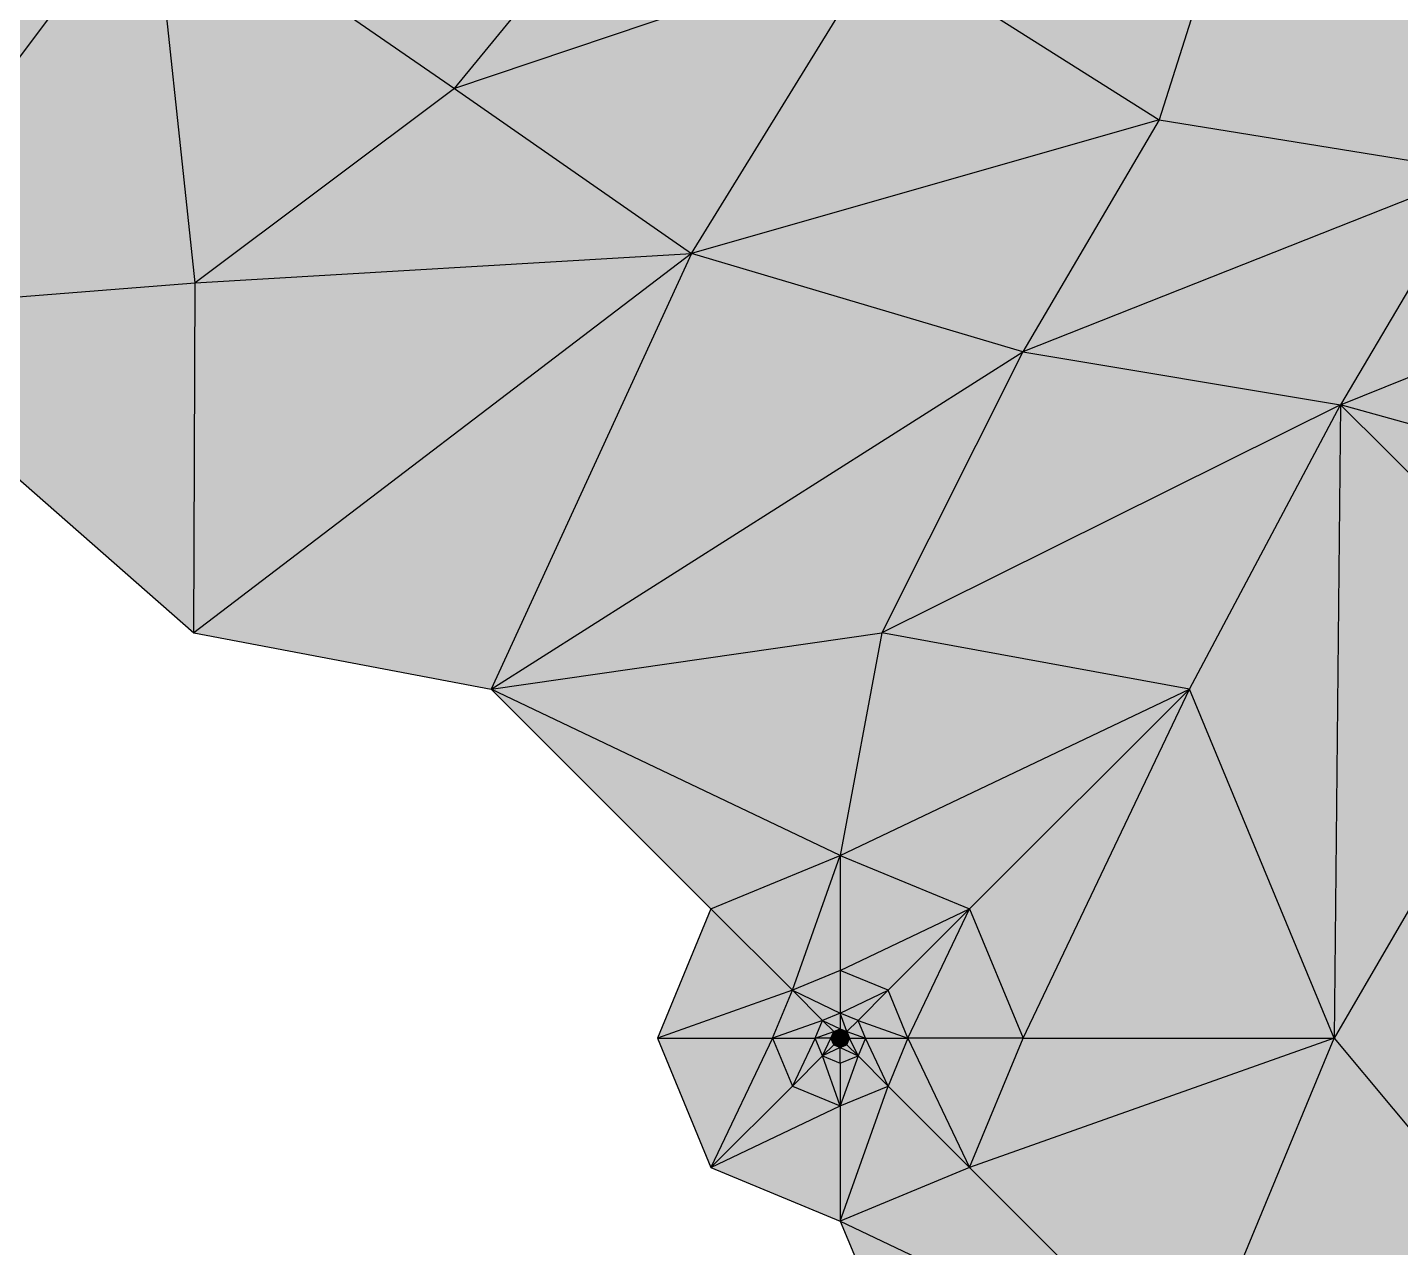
# Model space of a CAD drawing. Header units: inches. Extents: x 0 to 613718, y 0 to 269741.
# Drawn here: x 612122.8 to 612521.8, y 268194.7 to 268549.2 of the extents above; entities that cross this region are included whole.
import ezdxf

# ---------------------------------------------------------------- set-up
doc = ezdxf.new("R2010")
doc.units = ezdxf.units.IN
doc.header["$MEASUREMENT"] = 0

msp = doc.modelspace()

# ---------------------------------------------------------------- hatches: boundary and pattern name
for points in [[(612486.77, 268632.77), (612371.08, 268573.34), (612451.65, 268522.38), (612486.77, 268632.77)], [(612486.77, 268632.77), (612371.08, 268573.34), (612451.65, 268522.38), (612486.77, 268632.77)], [(612544.47, 268507.33), (612486.77, 268632.77), (612451.65, 268522.38), (612544.47, 268507.33)], [(612544.47, 268507.33), (612486.77, 268632.77), (612451.65, 268522.38), (612544.47, 268507.33)], [(612158.98, 268592.12), (612048.11, 268552.37), (612064.85, 268466.61), (612158.98, 268592.12)], [(612158.98, 268592.12), (612048.11, 268552.37), (612064.85, 268466.61), (612158.98, 268592.12)], [(612171.53, 268474.97), (612158.98, 268592.12), (612064.85, 268466.61), (612171.53, 268474.97)], [(612171.53, 268474.97), (612158.98, 268592.12), (612064.85, 268466.61), (612171.53, 268474.97)], [(612294.95, 268590.03), (612158.98, 268592.12), (612246.84, 268531.45), (612294.95, 268590.03)], [(612246.84, 268531.45), (612158.98, 268592.12), (612171.53, 268474.97), (612246.84, 268531.45)], [(612294.95, 268590.03), (612158.98, 268592.12), (612246.84, 268531.45), (612294.95, 268590.03)], [(612246.84, 268531.45), (612158.98, 268592.12), (612171.53, 268474.97), (612246.84, 268531.45)], [(612371.08, 268573.34), (612294.95, 268590.03), (612246.84, 268531.45), (612371.08, 268573.34)], [(612371.08, 268573.34), (612294.95, 268590.03), (612246.84, 268531.45), (612371.08, 268573.34)], [(612371.08, 268573.34), (612246.84, 268531.45), (612315.72, 268483.57), (612371.08, 268573.34)], [(612371.08, 268573.34), (612246.84, 268531.45), (612315.72, 268483.57), (612371.08, 268573.34)], [(612451.65, 268522.38), (612371.08, 268573.34), (612315.72, 268483.57), (612451.65, 268522.38)], [(612451.65, 268522.38), (612371.08, 268573.34), (612315.72, 268483.57), (612451.65, 268522.38)], [(612315.72, 268483.57), (612246.84, 268531.45), (612171.53, 268474.97), (612315.72, 268483.57)], [(612315.72, 268483.57), (612246.84, 268531.45), (612171.53, 268474.97), (612315.72, 268483.57)], [(612451.65, 268522.38), (612315.72, 268483.57), (612412.04, 268454.93), (612451.65, 268522.38)], [(612451.65, 268522.38), (612315.72, 268483.57), (612412.04, 268454.93), (612451.65, 268522.38)], [(612544.47, 268507.33), (612451.65, 268522.38), (612412.04, 268454.93), (612544.47, 268507.33)], [(612544.47, 268507.33), (612451.65, 268522.38), (612412.04, 268454.93), (612544.47, 268507.33)], [(612544.47, 268507.33), (612412.04, 268454.93), (612504.33, 268439.6), (612544.47, 268507.33)], [(612544.47, 268507.33), (612412.04, 268454.93), (612504.33, 268439.6), (612544.47, 268507.33)], [(612581.26, 268470.55), (612544.47, 268507.33), (612504.33, 268439.6), (612581.26, 268470.55)], [(612581.26, 268470.55), (612544.47, 268507.33), (612504.33, 268439.6), (612581.26, 268470.55)], [(612315.72, 268483.57), (612171.08, 268373.34), (612257.54, 268356.96), (612315.72, 268483.57)], [(612315.72, 268483.57), (612171.53, 268474.97), (612171.08, 268373.34), (612315.72, 268483.57)], [(612315.72, 268483.57), (612171.08, 268373.34), (612257.54, 268356.96), (612315.72, 268483.57)], [(612315.72, 268483.57), (612171.53, 268474.97), (612171.08, 268373.34), (612315.72, 268483.57)], [(612412.04, 268454.93), (612315.72, 268483.57), (612257.54, 268356.96), (612412.04, 268454.93)], [(612412.04, 268454.93), (612315.72, 268483.57), (612257.54, 268356.96), (612412.04, 268454.93)], [(612171.53, 268474.97), (612064.85, 268466.61), (612171.08, 268373.34), (612171.53, 268474.97)], [(612171.53, 268474.97), (612064.85, 268466.61), (612171.08, 268373.34), (612171.53, 268474.97)], [(612611, 268410), (612581.26, 268470.55), (612504.33, 268439.6), (612611, 268410)], [(612611, 268410), (612581.26, 268470.55), (612504.33, 268439.6), (612611, 268410)], [(612412.04, 268454.93), (612257.54, 268356.96), (612371.08, 268373.34), (612412.04, 268454.93)], [(612412.04, 268454.93), (612257.54, 268356.96), (612371.08, 268373.34), (612412.04, 268454.93)], [(612504.33, 268439.6), (612412.04, 268454.93), (612371.08, 268373.34), (612504.33, 268439.6)], [(612504.33, 268439.6), (612412.04, 268454.93), (612371.08, 268373.34), (612504.33, 268439.6)], [(612504.33, 268439.6), (612371.08, 268373.34), (612460.46, 268356.96), (612504.33, 268439.6)], [(612504.33, 268439.6), (612371.08, 268373.34), (612460.46, 268356.96), (612504.33, 268439.6)], [(612504.33, 268439.6), (612460.46, 268356.96), (612502.49, 268255.5), (612504.33, 268439.6)], [(612504.33, 268439.6), (612460.46, 268356.96), (612502.49, 268255.5), (612504.33, 268439.6)], [(612571.08, 268373.34), (612504.33, 268439.6), (612502.49, 268255.5), (612571.08, 268373.34)], [(612571.08, 268373.34), (612504.33, 268439.6), (612502.49, 268255.5), (612571.08, 268373.34)], [(612611, 268410), (612504.33, 268439.6), (612571.08, 268373.34), (612611, 268410)], [(612611, 268410), (612504.33, 268439.6), (612571.08, 268373.34), (612611, 268410)], [(612371.08, 268373.34), (612257.54, 268356.96), (612359, 268308.64), (612371.08, 268373.34)], [(612371.08, 268373.34), (612257.54, 268356.96), (612359, 268308.64), (612371.08, 268373.34)], [(612460.46, 268356.96), (612371.08, 268373.34), (612359, 268308.64), (612460.46, 268356.96)], [(612460.46, 268356.96), (612371.08, 268373.34), (612359, 268308.64), (612460.46, 268356.96)], [(612571.08, 268373.34), (612502.49, 268255.5), (612571.08, 268173.34), (612571.08, 268373.34)], [(612571.08, 268373.34), (612502.49, 268255.5), (612571.08, 268173.34), (612571.08, 268373.34)], [(612359, 268308.64), (612257.54, 268356.96), (612321.42, 268293.08), (612359, 268308.64)], [(612359, 268308.64), (612257.54, 268356.96), (612321.42, 268293.08), (612359, 268308.64)], [(612460.46, 268356.96), (612359, 268308.64), (612396.58, 268293.08), (612460.46, 268356.96)], [(612460.46, 268356.96), (612359, 268308.64), (612396.58, 268293.08), (612460.46, 268356.96)], [(612460.46, 268356.96), (612396.58, 268293.08), (612412.14, 268255.5), (612460.46, 268356.96)], [(612460.46, 268356.96), (612396.58, 268293.08), (612412.14, 268255.5), (612460.46, 268356.96)], [(612502.49, 268255.5), (612460.46, 268356.96), (612412.14, 268255.5), (612502.49, 268255.5)], [(612502.49, 268255.5), (612460.46, 268356.96), (612412.14, 268255.5), (612502.49, 268255.5)], [(612359, 268308.64), (612321.42, 268293.08), (612345.08, 268269.42), (612359, 268308.64)], [(612359, 268308.64), (612321.42, 268293.08), (612345.08, 268269.42), (612359, 268308.64)], [(612359, 268308.64), (612345.08, 268269.42), (612359, 268275.18), (612359, 268308.64)], [(612359, 268308.64), (612345.08, 268269.42), (612359, 268275.18), (612359, 268308.64)], [(612396.58, 268293.08), (612359, 268308.64), (612359, 268275.18), (612396.58, 268293.08)], [(612396.58, 268293.08), (612359, 268308.64), (612359, 268275.18), (612396.58, 268293.08)], [(612345.08, 268269.42), (612321.42, 268293.08), (612305.86, 268255.5), (612345.08, 268269.42)], [(612345.08, 268269.42), (612321.42, 268293.08), (612305.86, 268255.5), (612345.08, 268269.42)], [(612396.58, 268293.08), (612359, 268275.18), (612372.92, 268269.42), (612396.58, 268293.08)], [(612396.58, 268293.08), (612359, 268275.18), (612372.92, 268269.42), (612396.58, 268293.08)], [(612396.58, 268293.08), (612372.92, 268269.42), (612378.68, 268255.5), (612396.58, 268293.08)], [(612396.58, 268293.08), (612372.92, 268269.42), (612378.68, 268255.5), (612396.58, 268293.08)], [(612412.14, 268255.5), (612396.58, 268293.08), (612378.68, 268255.5), (612412.14, 268255.5)], [(612412.14, 268255.5), (612396.58, 268293.08), (612378.68, 268255.5), (612412.14, 268255.5)], [(612359, 268275.18), (612345.08, 268269.42), (612359, 268262.79), (612359, 268275.18)], [(612359, 268275.18), (612345.08, 268269.42), (612359, 268262.79), (612359, 268275.18)], [(612372.92, 268269.42), (612359, 268275.18), (612359, 268262.79), (612372.92, 268269.42)], [(612372.92, 268269.42), (612359, 268275.18), (612359, 268262.79), (612372.92, 268269.42)], [(612345.08, 268269.42), (612305.86, 268255.5), (612339.32, 268255.5), (612345.08, 268269.42)], [(612345.08, 268269.42), (612305.86, 268255.5), (612339.32, 268255.5), (612345.08, 268269.42)], [(612353.84, 268260.66), (612345.08, 268269.42), (612339.32, 268255.5), (612353.84, 268260.66)], [(612353.84, 268260.66), (612345.08, 268269.42), (612339.32, 268255.5), (612353.84, 268260.66)], [(612359, 268262.79), (612345.08, 268269.42), (612353.84, 268260.66), (612359, 268262.79)], [(612359, 268262.79), (612345.08, 268269.42), (612353.84, 268260.66), (612359, 268262.79)], [(612372.92, 268269.42), (612359, 268262.79), (612364.16, 268260.66), (612372.92, 268269.42)], [(612372.92, 268269.42), (612359, 268262.79), (612364.16, 268260.66), (612372.92, 268269.42)], [(612378.68, 268255.5), (612372.92, 268269.42), (612364.16, 268260.66), (612378.68, 268255.5)], [(612378.68, 268255.5), (612372.92, 268269.42), (612364.16, 268260.66), (612378.68, 268255.5)], [(612359, 268262.79), (612353.84, 268260.66), (612359, 268258.2), (612359, 268262.79)], [(612359, 268262.79), (612353.84, 268260.66), (612359, 268258.2), (612359, 268262.79)], [(612360.91, 268257.41), (612359, 268262.79), (612359, 268258.2), (612360.91, 268257.41)], [(612364.16, 268260.66), (612359, 268262.79), (612360.91, 268257.41), (612364.16, 268260.66)], [(612360.91, 268257.41), (612359, 268262.79), (612359, 268258.2), (612360.91, 268257.41)], [(612364.16, 268260.66), (612359, 268262.79), (612360.91, 268257.41), (612364.16, 268260.66)], [(612353.84, 268260.66), (612339.32, 268255.5), (612351.71, 268255.5), (612353.84, 268260.66)], [(612353.84, 268260.66), (612339.32, 268255.5), (612351.71, 268255.5), (612353.84, 268260.66)], [(612357.09, 268257.41), (612353.84, 268260.66), (612351.71, 268255.5), (612357.09, 268257.41)], [(612357.09, 268257.41), (612353.84, 268260.66), (612351.71, 268255.5), (612357.09, 268257.41)], [(612359, 268258.2), (612353.84, 268260.66), (612357.09, 268257.41), (612359, 268258.2)], [(612359, 268258.2), (612353.84, 268260.66), (612357.09, 268257.41), (612359, 268258.2)], [(612359, 268258.2), (612357.09, 268257.41), (612358.29, 268256.21), (612359, 268258.2)], [(612359, 268258.2), (612357.09, 268257.41), (612358.29, 268256.21), (612359, 268258.2)], [(612359, 268258.2), (612358.29, 268256.21), (612359, 268256.5), (612359, 268258.2)], [(612359, 268258.2), (612358.29, 268256.21), (612359, 268256.5), (612359, 268258.2)], [(612360.91, 268257.41), (612359, 268258.2), (612359, 268256.5), (612360.91, 268257.41)], [(612360.91, 268257.41), (612359, 268258.2), (612359, 268256.5), (612360.91, 268257.41)], [(612366.29, 268255.5), (612364.16, 268260.66), (612360.91, 268257.41), (612366.29, 268255.5)], [(612366.29, 268255.5), (612364.16, 268260.66), (612360.91, 268257.41), (612366.29, 268255.5)], [(612378.68, 268255.5), (612364.16, 268260.66), (612366.29, 268255.5), (612378.68, 268255.5)], [(612378.68, 268255.5), (612364.16, 268260.66), (612366.29, 268255.5), (612378.68, 268255.5)], [(612339.32, 268255.5), (612305.86, 268255.5), (612321.42, 268217.92), (612339.32, 268255.5)], [(612339.32, 268255.5), (612305.86, 268255.5), (612321.42, 268217.92), (612339.32, 268255.5)], [(612345.08, 268241.58), (612339.32, 268255.5), (612321.42, 268217.92), (612345.08, 268241.58)], [(612345.08, 268241.58), (612339.32, 268255.5), (612321.42, 268217.92), (612345.08, 268241.58)], [(612351.71, 268255.5), (612339.32, 268255.5), (612345.08, 268241.58), (612351.71, 268255.5)], [(612351.71, 268255.5), (612339.32, 268255.5), (612345.08, 268241.58), (612351.71, 268255.5)], [(612353.84, 268250.34), (612351.71, 268255.5), (612345.08, 268241.58), (612353.84, 268250.34)], [(612353.84, 268250.34), (612351.71, 268255.5), (612345.08, 268241.58), (612353.84, 268250.34)], [(612357.09, 268257.41), (612351.71, 268255.5), (612356.3, 268255.5), (612357.09, 268257.41)], [(612357.09, 268257.41), (612351.71, 268255.5), (612356.3, 268255.5), (612357.09, 268257.41)], [(612356.3, 268255.5), (612351.71, 268255.5), (612353.84, 268250.34), (612356.3, 268255.5)], [(612356.3, 268255.5), (612351.71, 268255.5), (612353.84, 268250.34), (612356.3, 268255.5)], [(612357.09, 268253.59), (612356.3, 268255.5), (612353.84, 268250.34), (612357.09, 268253.59)], [(612357.09, 268253.59), (612356.3, 268255.5), (612353.84, 268250.34), (612357.09, 268253.59)], [(612358.29, 268256.21), (612357.09, 268257.41), (612356.3, 268255.5), (612358.29, 268256.21)], [(612358.29, 268256.21), (612357.09, 268257.41), (612356.3, 268255.5), (612358.29, 268256.21)], [(612358.29, 268256.21), (612356.3, 268255.5), (612358, 268255.5), (612358.29, 268256.21)], [(612358.29, 268256.21), (612356.3, 268255.5), (612358, 268255.5), (612358.29, 268256.21)], [(612358, 268255.5), (612356.3, 268255.5), (612357.09, 268253.59), (612358, 268255.5)], [(612358, 268255.5), (612356.3, 268255.5), (612357.09, 268253.59), (612358, 268255.5)], [(612358.29, 268254.79), (612358, 268255.5), (612357.09, 268253.59), (612358.29, 268254.79)], [(612358.29, 268254.79), (612358, 268255.5), (612357.09, 268253.59), (612358.29, 268254.79)], [(612359, 268254.5), (612358.29, 268254.79), (612357.09, 268253.59), (612359, 268254.5)], [(612359, 268254.5), (612358.29, 268254.79), (612357.09, 268253.59), (612359, 268254.5)], [(612359, 268254.5), (612357.09, 268253.59), (612359, 268252.8), (612359, 268254.5)], [(612359, 268254.5), (612357.09, 268253.59), (612359, 268252.8), (612359, 268254.5)], [(612359, 268255.5), (612358.29, 268256.21), (612358, 268255.5), (612359, 268255.5)], [(612359, 268255.5), (612358.29, 268256.21), (612358, 268255.5), (612359, 268255.5)], [(612359, 268255.5), (612358, 268255.5), (612358.29, 268254.79), (612359, 268255.5)], [(612359, 268255.5), (612358, 268255.5), (612358.29, 268254.79), (612359, 268255.5)], [(612359, 268256.5), (612358.29, 268256.21), (612359, 268255.5), (612359, 268256.5)], [(612359, 268256.5), (612358.29, 268256.21), (612359, 268255.5), (612359, 268256.5)], [(612359, 268255.5), (612358.29, 268254.79), (612359, 268254.5), (612359, 268255.5)], [(612359, 268255.5), (612358.29, 268254.79), (612359, 268254.5), (612359, 268255.5)], [(612360.91, 268257.41), (612359, 268256.5), (612359.71, 268256.21), (612360.91, 268257.41)], [(612360.91, 268257.41), (612359, 268256.5), (612359.71, 268256.21), (612360.91, 268257.41)], [(612359.71, 268256.21), (612359, 268256.5), (612359, 268255.5), (612359.71, 268256.21)], [(612359.71, 268256.21), (612359, 268256.5), (612359, 268255.5), (612359.71, 268256.21)], [(612360, 268255.5), (612359.71, 268256.21), (612359, 268255.5), (612360, 268255.5)], [(612360, 268255.5), (612359.71, 268256.21), (612359, 268255.5), (612360, 268255.5)], [(612359.71, 268254.79), (612359, 268255.5), (612359, 268254.5), (612359.71, 268254.79)], [(612360, 268255.5), (612359, 268255.5), (612359.71, 268254.79), (612360, 268255.5)], [(612359.71, 268254.79), (612359, 268255.5), (612359, 268254.5), (612359.71, 268254.79)], [(612360, 268255.5), (612359, 268255.5), (612359.71, 268254.79), (612360, 268255.5)], [(612360.91, 268253.59), (612359.71, 268254.79), (612359, 268254.5), (612360.91, 268253.59)], [(612360.91, 268253.59), (612359.71, 268254.79), (612359, 268254.5), (612360.91, 268253.59)], [(612360.91, 268253.59), (612359, 268254.5), (612359, 268252.8), (612360.91, 268253.59)], [(612360.91, 268253.59), (612359, 268254.5), (612359, 268252.8), (612360.91, 268253.59)], [(612361.7, 268255.5), (612360.91, 268257.41), (612359.71, 268256.21), (612361.7, 268255.5)], [(612361.7, 268255.5), (612360.91, 268257.41), (612359.71, 268256.21), (612361.7, 268255.5)], [(612361.7, 268255.5), (612359.71, 268256.21), (612360, 268255.5), (612361.7, 268255.5)], [(612361.7, 268255.5), (612359.71, 268256.21), (612360, 268255.5), (612361.7, 268255.5)], [(612361.7, 268255.5), (612359.71, 268254.79), (612360.91, 268253.59), (612361.7, 268255.5)], [(612361.7, 268255.5), (612360, 268255.5), (612359.71, 268254.79), (612361.7, 268255.5)], [(612361.7, 268255.5), (612359.71, 268254.79), (612360.91, 268253.59), (612361.7, 268255.5)], [(612361.7, 268255.5), (612360, 268255.5), (612359.71, 268254.79), (612361.7, 268255.5)], [(612366.29, 268255.5), (612360.91, 268257.41), (612361.7, 268255.5), (612366.29, 268255.5)], [(612366.29, 268255.5), (612360.91, 268257.41), (612361.7, 268255.5), (612366.29, 268255.5)], [(612364.16, 268250.34), (612361.7, 268255.5), (612360.91, 268253.59), (612364.16, 268250.34)], [(612364.16, 268250.34), (612361.7, 268255.5), (612360.91, 268253.59), (612364.16, 268250.34)], [(612366.29, 268255.5), (612361.7, 268255.5), (612364.16, 268250.34), (612366.29, 268255.5)], [(612366.29, 268255.5), (612361.7, 268255.5), (612364.16, 268250.34), (612366.29, 268255.5)], [(612372.92, 268241.58), (612366.29, 268255.5), (612364.16, 268250.34), (612372.92, 268241.58)], [(612372.92, 268241.58), (612366.29, 268255.5), (612364.16, 268250.34), (612372.92, 268241.58)], [(612378.68, 268255.5), (612366.29, 268255.5), (612372.92, 268241.58), (612378.68, 268255.5)], [(612378.68, 268255.5), (612366.29, 268255.5), (612372.92, 268241.58), (612378.68, 268255.5)], [(612396.58, 268217.92), (612378.68, 268255.5), (612372.92, 268241.58), (612396.58, 268217.92)], [(612396.58, 268217.92), (612378.68, 268255.5), (612372.92, 268241.58), (612396.58, 268217.92)], [(612412.14, 268255.5), (612378.68, 268255.5), (612396.58, 268217.92), (612412.14, 268255.5)], [(612412.14, 268255.5), (612378.68, 268255.5), (612396.58, 268217.92), (612412.14, 268255.5)], [(612502.49, 268255.5), (612396.58, 268217.92), (612460.46, 268154.04), (612502.49, 268255.5)], [(612502.49, 268255.5), (612412.14, 268255.5), (612396.58, 268217.92), (612502.49, 268255.5)], [(612502.49, 268255.5), (612396.58, 268217.92), (612460.46, 268154.04), (612502.49, 268255.5)], [(612502.49, 268255.5), (612412.14, 268255.5), (612396.58, 268217.92), (612502.49, 268255.5)], [(612571.08, 268173.34), (612502.49, 268255.5), (612460.46, 268154.04), (612571.08, 268173.34)], [(612571.08, 268173.34), (612502.49, 268255.5), (612460.46, 268154.04), (612571.08, 268173.34)], [(612359, 268235.82), (612353.84, 268250.34), (612345.08, 268241.58), (612359, 268235.82)], [(612359, 268235.82), (612353.84, 268250.34), (612345.08, 268241.58), (612359, 268235.82)], [(612359, 268252.8), (612357.09, 268253.59), (612353.84, 268250.34), (612359, 268252.8)], [(612359, 268252.8), (612357.09, 268253.59), (612353.84, 268250.34), (612359, 268252.8)], [(612359, 268252.8), (612353.84, 268250.34), (612359, 268248.21), (612359, 268252.8)], [(612359, 268252.8), (612353.84, 268250.34), (612359, 268248.21), (612359, 268252.8)], [(612359, 268248.21), (612353.84, 268250.34), (612359, 268235.82), (612359, 268248.21)], [(612359, 268248.21), (612353.84, 268250.34), (612359, 268235.82), (612359, 268248.21)], [(612364.16, 268250.34), (612360.91, 268253.59), (612359, 268252.8), (612364.16, 268250.34)], [(612364.16, 268250.34), (612360.91, 268253.59), (612359, 268252.8), (612364.16, 268250.34)], [(612364.16, 268250.34), (612359, 268252.8), (612359, 268248.21), (612364.16, 268250.34)], [(612364.16, 268250.34), (612359, 268252.8), (612359, 268248.21), (612364.16, 268250.34)], [(612372.92, 268241.58), (612364.16, 268250.34), (612359, 268235.82), (612372.92, 268241.58)], [(612364.16, 268250.34), (612359, 268248.21), (612359, 268235.82), (612364.16, 268250.34)], [(612372.92, 268241.58), (612364.16, 268250.34), (612359, 268235.82), (612372.92, 268241.58)], [(612364.16, 268250.34), (612359, 268248.21), (612359, 268235.82), (612364.16, 268250.34)], [(612359, 268235.82), (612345.08, 268241.58), (612321.42, 268217.92), (612359, 268235.82)], [(612359, 268235.82), (612345.08, 268241.58), (612321.42, 268217.92), (612359, 268235.82)], [(612372.92, 268241.58), (612359, 268235.82), (612359, 268202.36), (612372.92, 268241.58)], [(612396.58, 268217.92), (612372.92, 268241.58), (612359, 268202.36), (612396.58, 268217.92)], [(612372.92, 268241.58), (612359, 268235.82), (612359, 268202.36), (612372.92, 268241.58)], [(612396.58, 268217.92), (612372.92, 268241.58), (612359, 268202.36), (612396.58, 268217.92)], [(612359, 268235.82), (612321.42, 268217.92), (612359, 268202.36), (612359, 268235.82)], [(612359, 268235.82), (612321.42, 268217.92), (612359, 268202.36), (612359, 268235.82)], [(612460.46, 268154.04), (612396.58, 268217.92), (612359, 268202.36), (612460.46, 268154.04)], [(612460.46, 268154.04), (612396.58, 268217.92), (612359, 268202.36), (612460.46, 268154.04)], [(612460.46, 268154.04), (612359, 268202.36), (612371.08, 268173.34), (612460.46, 268154.04)], [(612460.46, 268154.04), (612359, 268202.36), (612371.08, 268173.34), (612460.46, 268154.04)]]:
    msp.add_hatch(color=256).paths.add_polyline_path(points, flags=0)

# ---------------------------------------------------------------- linework, layer by layer
at = {"elevation": 246.37}
for points in [[(612357.09, 268257.41), (612359, 268258.2)], [(612357.09, 268257.41), (612359, 268258.2)], [(612358.29, 268256.21), (612359, 268258.2)], [(612358.29, 268256.21), (612359, 268258.2)], [(612359, 268258.2), (612360.91, 268257.41)], [(612359, 268258.2), (612359, 268256.5)], [(612359, 268258.2), (612360.91, 268257.41)], [(612359, 268258.2), (612359, 268256.5)], [(612356.3, 268255.5), (612357.09, 268257.41)], [(612356.3, 268255.5), (612357.09, 268257.41)], [(612358.29, 268256.21), (612356.3, 268255.5)], [(612358.29, 268256.21), (612356.3, 268255.5)], [(612356.3, 268255.5), (612358, 268255.5)], [(612357.09, 268253.59), (612356.3, 268255.5)], [(612356.3, 268255.5), (612358, 268255.5)], [(612357.09, 268253.59), (612356.3, 268255.5)], [(612357.09, 268257.41), (612358.29, 268256.21)], [(612357.09, 268257.41), (612358.29, 268256.21)], [(612358, 268255.5), (612357.09, 268253.59)], [(612358, 268255.5), (612357.09, 268253.59)], [(612358.29, 268254.79), (612357.09, 268253.59)], [(612358.29, 268254.79), (612357.09, 268253.59)], [(612359, 268254.5), (612357.09, 268253.59)], [(612359, 268254.5), (612357.09, 268253.59)], [(612358.29, 268256.21), (612358, 268255.5)], [(612358.29, 268256.21), (612358, 268255.5)], [(612358, 268255.5), (612358.29, 268254.79)], [(612358, 268255.5), (612358.29, 268254.79)], [(612359, 268256.5), (612358.29, 268256.21)], [(612359, 268256.5), (612358.29, 268256.21)], [(612359, 268254.5), (612358.29, 268254.79)], [(612359, 268254.5), (612358.29, 268254.79)], [(612359, 268256.5), (612360.91, 268257.41)], [(612359, 268256.5), (612360.91, 268257.41)], [(612359.71, 268256.21), (612359, 268256.5)], [(612359.71, 268256.21), (612359, 268256.5)], [(612359, 268254.5), (612359.71, 268254.79)], [(612359, 268254.5), (612359.71, 268254.79)], [(612359, 268252.8), (612359, 268254.5)], [(612360.91, 268253.59), (612359, 268254.5)], [(612359, 268252.8), (612359, 268254.5)], [(612360.91, 268253.59), (612359, 268254.5)], [(612359.71, 268256.21), (612360.91, 268257.41)], [(612359.71, 268256.21), (612360.91, 268257.41)], [(612360, 268255.5), (612359.71, 268256.21)], [(612361.7, 268255.5), (612359.71, 268256.21)], [(612360, 268255.5), (612359.71, 268256.21)], [(612361.7, 268255.5), (612359.71, 268256.21)], [(612359.71, 268254.79), (612360, 268255.5)], [(612361.7, 268255.5), (612359.71, 268254.79)], [(612359.71, 268254.79), (612360, 268255.5)], [(612361.7, 268255.5), (612359.71, 268254.79)], [(612359.71, 268254.79), (612360.91, 268253.59)], [(612359.71, 268254.79), (612360.91, 268253.59)], [(612360, 268255.5), (612361.7, 268255.5)], [(612360, 268255.5), (612361.7, 268255.5)], [(612360.91, 268257.41), (612361.7, 268255.5)], [(612360.91, 268257.41), (612361.7, 268255.5)], [(612360.91, 268253.59), (612361.7, 268255.5)], [(612360.91, 268253.59), (612361.7, 268255.5)], [(612357.09, 268253.59), (612359, 268252.8)], [(612357.09, 268253.59), (612359, 268252.8)], [(612359, 268252.8), (612360.91, 268253.59)], [(612359, 268252.8), (612360.91, 268253.59)]]:
    msp.add_lwpolyline(points, dxfattribs=at)
for points in [[(612486.77, 268632.77, 248.14), (612451.65, 268522.38, 247.86)], [(612486.77, 268632.77, 248.14), (612451.65, 268522.38, 247.86)], [(612158.98, 268592.12, 247.66), (612064.85, 268466.61, 247.39)], [(612158.98, 268592.12, 247.66), (612064.85, 268466.61, 247.39)], [(612171.53, 268474.97, 247.49), (612158.98, 268592.12, 247.66)], [(612158.98, 268592.12, 247.66), (612246.84, 268531.45, 247.66)], [(612171.53, 268474.97, 247.49), (612158.98, 268592.12, 247.66)], [(612158.98, 268592.12, 247.66), (612246.84, 268531.45, 247.66)], [(612246.84, 268531.45, 247.66), (612294.95, 268590.03, 247.8)], [(612246.84, 268531.45, 247.66), (612294.95, 268590.03, 247.8)], [(612371.08, 268573.34, 247.86), (612246.84, 268531.45, 247.66)], [(612371.08, 268573.34, 247.86), (612246.84, 268531.45, 247.66)], [(612315.72, 268483.57, 247.63), (612371.08, 268573.34, 247.86)], [(612315.72, 268483.57, 247.63), (612371.08, 268573.34, 247.86)], [(612371.08, 268573.34, 247.86), (612451.65, 268522.38, 247.86)], [(612371.08, 268573.34, 247.86), (612451.65, 268522.38, 247.86)], [(612246.84, 268531.45, 247.66), (612171.53, 268474.97, 247.49)], [(612246.84, 268531.45, 247.66), (612171.53, 268474.97, 247.49)], [(612246.84, 268531.45, 247.66), (612315.72, 268483.57, 247.63)], [(612246.84, 268531.45, 247.66), (612315.72, 268483.57, 247.63)], [(612451.65, 268522.38, 247.86), (612315.72, 268483.57, 247.63)], [(612451.65, 268522.38, 247.86), (612315.72, 268483.57, 247.63)], [(612451.65, 268522.38, 247.86), (612412.04, 268454.93, 247.64)], [(612451.65, 268522.38, 247.86), (612412.04, 268454.93, 247.64)], [(612451.65, 268522.38, 247.86), (612544.47, 268507.33, 247.95)], [(612451.65, 268522.38, 247.86), (612544.47, 268507.33, 247.95)], [(612544.47, 268507.33, 247.95), (612412.04, 268454.93, 247.64)], [(612544.47, 268507.33, 247.95), (612412.04, 268454.93, 247.64)], [(612544.47, 268507.33, 247.95), (612504.33, 268439.6, 247.71)], [(612544.47, 268507.33, 247.95), (612504.33, 268439.6, 247.71)], [(612315.72, 268483.57, 247.63), (612171.08, 268373.34, 247.27)], [(612315.72, 268483.57, 247.63), (612171.08, 268373.34, 247.27)], [(612171.53, 268474.97, 247.49), (612315.72, 268483.57, 247.63)], [(612171.53, 268474.97, 247.49), (612315.72, 268483.57, 247.63)], [(612315.72, 268483.57, 247.63), (612257.54, 268356.96, 247.23)], [(612315.72, 268483.57, 247.63), (612257.54, 268356.96, 247.23)], [(612412.04, 268454.93, 247.64), (612315.72, 268483.57, 247.63)], [(612412.04, 268454.93, 247.64), (612315.72, 268483.57, 247.63)], [(612064.85, 268466.61, 247.39), (612171.53, 268474.97, 247.49)], [(612064.85, 268466.61, 247.39), (612171.53, 268474.97, 247.49)], [(612171.08, 268373.34, 247.27), (612171.53, 268474.97, 247.49)], [(612171.08, 268373.34, 247.27), (612171.53, 268474.97, 247.49)], [(612504.33, 268439.6, 247.71), (612581.26, 268470.55, 247.91)], [(612504.33, 268439.6, 247.71), (612581.26, 268470.55, 247.91)], [(612064.85, 268466.61, 247.39), (612171.08, 268373.34, 247.27)], [(612064.85, 268466.61, 247.39), (612171.08, 268373.34, 247.27)], [(612257.54, 268356.96, 247.23), (612412.04, 268454.93, 247.64)], [(612257.54, 268356.96, 247.23), (612412.04, 268454.93, 247.64)], [(612412.04, 268454.93, 247.64), (612371.08, 268373.34, 247.35)], [(612412.04, 268454.93, 247.64), (612371.08, 268373.34, 247.35)], [(612412.04, 268454.93, 247.64), (612504.33, 268439.6, 247.71)], [(612412.04, 268454.93, 247.64), (612504.33, 268439.6, 247.71)], [(612504.33, 268439.6, 247.71), (612371.08, 268373.34, 247.35)], [(612504.33, 268439.6, 247.71), (612371.08, 268373.34, 247.35)], [(612460.46, 268356.96, 247.4), (612504.33, 268439.6, 247.71)], [(612460.46, 268356.96, 247.4), (612504.33, 268439.6, 247.71)], [(612504.33, 268439.6, 247.71), (612502.49, 268255.5, 247.16)], [(612504.33, 268439.6, 247.71), (612502.49, 268255.5, 247.16)], [(612571.08, 268373.34, 247.61), (612504.33, 268439.6, 247.71)], [(612611, 268410, 247.78), (612504.33, 268439.6, 247.71)], [(612571.08, 268373.34, 247.61), (612504.33, 268439.6, 247.71)], [(612611, 268410, 247.78), (612504.33, 268439.6, 247.71)], [(612171.08, 268373.34, 247.27), (612257.54, 268356.96, 247.23)], [(612171.08, 268373.34, 247.27), (612257.54, 268356.96, 247.23)], [(612257.54, 268356.96, 247.23), (612371.08, 268373.34, 247.35)], [(612257.54, 268356.96, 247.23), (612371.08, 268373.34, 247.35)], [(612371.08, 268373.34, 247.35), (612359, 268308.64, 247.05)], [(612371.08, 268373.34, 247.35), (612359, 268308.64, 247.05)], [(612460.46, 268356.96, 247.4), (612371.08, 268373.34, 247.35)], [(612460.46, 268356.96, 247.4), (612371.08, 268373.34, 247.35)], [(612571.08, 268373.34, 247.61), (612502.49, 268255.5, 247.16)], [(612571.08, 268373.34, 247.61), (612502.49, 268255.5, 247.16)], [(612257.54, 268356.96, 247.23), (612321.42, 268293.08, 246.97)], [(612359, 268308.64, 247.05), (612257.54, 268356.96, 247.23)], [(612257.54, 268356.96, 247.23), (612321.42, 268293.08, 246.97)], [(612359, 268308.64, 247.05), (612257.54, 268356.96, 247.23)], [(612359, 268308.64, 247.05), (612460.46, 268356.96, 247.4)], [(612359, 268308.64, 247.05), (612460.46, 268356.96, 247.4)], [(612460.46, 268356.96, 247.4), (612396.58, 268293.08, 247.04)], [(612460.46, 268356.96, 247.4), (612396.58, 268293.08, 247.04)], [(612412.14, 268255.5, 246.94), (612460.46, 268356.96, 247.4)], [(612412.14, 268255.5, 246.94), (612460.46, 268356.96, 247.4)], [(612502.49, 268255.5, 247.16), (612460.46, 268356.96, 247.4)], [(612502.49, 268255.5, 247.16), (612460.46, 268356.96, 247.4)], [(612321.42, 268293.08, 246.97), (612359, 268308.64, 247.05)], [(612321.42, 268293.08, 246.97), (612359, 268308.64, 247.05)], [(612345.08, 268269.42, 246.76), (612359, 268308.64, 247.05)], [(612345.08, 268269.42, 246.76), (612359, 268308.64, 247.05)], [(612359, 268308.64, 247.05), (612396.58, 268293.08, 247.04)], [(612359, 268308.64, 247.05), (612359, 268275.18, 246.79)], [(612359, 268308.64, 247.05), (612396.58, 268293.08, 247.04)], [(612359, 268308.64, 247.05), (612359, 268275.18, 246.79)], [(612321.42, 268293.08, 246.97), (612305.86, 268255.5, 246.85)], [(612321.42, 268293.08, 246.97), (612305.86, 268255.5, 246.85)], [(612321.42, 268293.08, 246.97), (612345.08, 268269.42, 246.76)], [(612321.42, 268293.08, 246.97), (612345.08, 268269.42, 246.76)], [(612359, 268275.18, 246.79), (612396.58, 268293.08, 247.04)], [(612359, 268275.18, 246.79), (612396.58, 268293.08, 247.04)], [(612372.92, 268269.42, 246.78), (612396.58, 268293.08, 247.04)], [(612372.92, 268269.42, 246.78), (612396.58, 268293.08, 247.04)], [(612378.68, 268255.5, 246.75), (612396.58, 268293.08, 247.04)], [(612378.68, 268255.5, 246.75), (612396.58, 268293.08, 247.04)], [(612396.58, 268293.08, 247.04), (612412.14, 268255.5, 246.94)], [(612396.58, 268293.08, 247.04), (612412.14, 268255.5, 246.94)], [(612359, 268275.18, 246.79), (612345.08, 268269.42, 246.76)], [(612359, 268275.18, 246.79), (612345.08, 268269.42, 246.76)], [(612372.92, 268269.42, 246.78), (612359, 268275.18, 246.79)], [(612359, 268275.18, 246.79), (612359, 268262.79, 246.57)], [(612372.92, 268269.42, 246.78), (612359, 268275.18, 246.79)], [(612359, 268275.18, 246.79), (612359, 268262.79, 246.57)], [(612345.08, 268269.42, 246.76), (612305.86, 268255.5, 246.85)], [(612345.08, 268269.42, 246.76), (612305.86, 268255.5, 246.85)], [(612339.32, 268255.5, 246.72), (612345.08, 268269.42, 246.76)], [(612339.32, 268255.5, 246.72), (612345.08, 268269.42, 246.76)], [(612345.08, 268269.42, 246.76), (612359, 268262.79, 246.57)], [(612353.84, 268260.66, 246.56), (612345.08, 268269.42, 246.76)], [(612345.08, 268269.42, 246.76), (612359, 268262.79, 246.57)], [(612353.84, 268260.66, 246.56), (612345.08, 268269.42, 246.76)], [(612359, 268262.79, 246.57), (612372.92, 268269.42, 246.78)], [(612359, 268262.79, 246.57), (612372.92, 268269.42, 246.78)], [(612372.92, 268269.42, 246.78), (612364.16, 268260.66, 246.57)], [(612372.92, 268269.42, 246.78), (612364.16, 268260.66, 246.57)], [(612378.68, 268255.5, 246.75), (612372.92, 268269.42, 246.78)], [(612378.68, 268255.5, 246.75), (612372.92, 268269.42, 246.78)], [(612359, 268262.79, 246.57), (612353.84, 268260.66, 246.56)], [(612359, 268262.79, 246.57), (612353.84, 268260.66, 246.56)], [(612359, 268262.79, 246.57), (612359, 268258.2, 246.37)], [(612360.91, 268257.41, 246.37), (612359, 268262.79, 246.57)], [(612364.16, 268260.66, 246.57), (612359, 268262.79, 246.57)], [(612359, 268262.79, 246.57), (612359, 268258.2, 246.37)], [(612360.91, 268257.41, 246.37), (612359, 268262.79, 246.57)], [(612364.16, 268260.66, 246.57), (612359, 268262.79, 246.57)], [(612353.84, 268260.66, 246.56), (612339.32, 268255.5, 246.72)], [(612353.84, 268260.66, 246.56), (612339.32, 268255.5, 246.72)], [(612351.71, 268255.5, 246.54), (612353.84, 268260.66, 246.56)], [(612351.71, 268255.5, 246.54), (612353.84, 268260.66, 246.56)], [(612353.84, 268260.66, 246.56), (612359, 268258.2, 246.37)], [(612353.84, 268260.66, 246.56), (612357.09, 268257.41, 246.37)], [(612353.84, 268260.66, 246.56), (612359, 268258.2, 246.37)], [(612353.84, 268260.66, 246.56), (612357.09, 268257.41, 246.37)], [(612364.16, 268260.66, 246.57), (612360.91, 268257.41, 246.37)], [(612364.16, 268260.66, 246.57), (612360.91, 268257.41, 246.37)], [(612364.16, 268260.66, 246.57), (612378.68, 268255.5, 246.75)], [(612366.29, 268255.5, 246.56), (612364.16, 268260.66, 246.57)], [(612364.16, 268260.66, 246.57), (612378.68, 268255.5, 246.75)], [(612366.29, 268255.5, 246.56), (612364.16, 268260.66, 246.57)], [(612305.86, 268255.5, 246.85), (612339.32, 268255.5, 246.72)], [(612305.86, 268255.5, 246.85), (612321.42, 268217.92, 246.76)], [(612305.86, 268255.5, 246.85), (612339.32, 268255.5, 246.72)], [(612305.86, 268255.5, 246.85), (612321.42, 268217.92, 246.76)], [(612339.32, 268255.5, 246.72), (612321.42, 268217.92, 246.76)], [(612339.32, 268255.5, 246.72), (612321.42, 268217.92, 246.76)], [(612339.32, 268255.5, 246.72), (612351.71, 268255.5, 246.54)], [(612339.32, 268255.5, 246.72), (612345.08, 268241.58, 246.68)], [(612339.32, 268255.5, 246.72), (612351.71, 268255.5, 246.54)], [(612339.32, 268255.5, 246.72), (612345.08, 268241.58, 246.68)], [(612351.71, 268255.5, 246.54), (612345.08, 268241.58, 246.68)], [(612351.71, 268255.5, 246.54), (612345.08, 268241.58, 246.68)], [(612351.71, 268255.5, 246.54), (612357.09, 268257.41, 246.37)], [(612351.71, 268255.5, 246.54), (612357.09, 268257.41, 246.37)], [(612353.84, 268250.34, 246.54), (612351.71, 268255.5, 246.54)], [(612356.3, 268255.5, 246.37), (612351.71, 268255.5, 246.54)], [(612353.84, 268250.34, 246.54), (612351.71, 268255.5, 246.54)], [(612356.3, 268255.5, 246.37), (612351.71, 268255.5, 246.54)], [(612353.84, 268250.34, 246.54), (612356.3, 268255.5, 246.37)], [(612353.84, 268250.34, 246.54), (612356.3, 268255.5, 246.37)], [(612359, 268255.5, 246.37), (612358, 268255.5, 246.37)], [(612359, 268255.5, 246.37), (612358, 268255.5, 246.37)], [(612359, 268255.5, 246.37), (612358.29, 268256.21, 246.37)], [(612359, 268255.5, 246.37), (612358.29, 268256.21, 246.37)], [(612358.29, 268254.79, 246.37), (612359, 268255.5, 246.37)], [(612358.29, 268254.79, 246.37), (612359, 268255.5, 246.37)], [(612359, 268255.5, 246.37), (612359, 268256.5, 246.37)], [(612359, 268255.5, 246.37), (612359, 268256.5, 246.37)], [(612359.71, 268256.21, 246.37), (612359, 268255.5, 246.37)], [(612359.71, 268256.21, 246.37), (612359, 268255.5, 246.37)], [(612359, 268255.5, 246.37), (612359, 268254.5, 246.37)], [(612359.71, 268254.79, 246.37), (612359, 268255.5, 246.37)], [(612360, 268255.5, 246.37), (612359, 268255.5, 246.37)], [(612359, 268255.5, 246.37), (612359, 268254.5, 246.37)], [(612359.71, 268254.79, 246.37), (612359, 268255.5, 246.37)], [(612360, 268255.5, 246.37), (612359, 268255.5, 246.37)], [(612360.91, 268257.41, 246.37), (612366.29, 268255.5, 246.56)], [(612360.91, 268257.41, 246.37), (612366.29, 268255.5, 246.56)], [(612364.16, 268250.34, 246.54), (612361.7, 268255.5, 246.37)], [(612361.7, 268255.5, 246.37), (612366.29, 268255.5, 246.56)], [(612364.16, 268250.34, 246.54), (612361.7, 268255.5, 246.37)], [(612361.7, 268255.5, 246.37), (612366.29, 268255.5, 246.56)], [(612366.29, 268255.5, 246.56), (612364.16, 268250.34, 246.54)], [(612366.29, 268255.5, 246.56), (612364.16, 268250.34, 246.54)], [(612372.92, 268241.58, 246.7), (612366.29, 268255.5, 246.56)], [(612366.29, 268255.5, 246.56), (612378.68, 268255.5, 246.75)], [(612372.92, 268241.58, 246.7), (612366.29, 268255.5, 246.56)], [(612366.29, 268255.5, 246.56), (612378.68, 268255.5, 246.75)], [(612378.68, 268255.5, 246.75), (612372.92, 268241.58, 246.7)], [(612378.68, 268255.5, 246.75), (612372.92, 268241.58, 246.7)], [(612412.14, 268255.5, 246.94), (612378.68, 268255.5, 246.75)], [(612378.68, 268255.5, 246.75), (612396.58, 268217.92, 246.82)], [(612412.14, 268255.5, 246.94), (612378.68, 268255.5, 246.75)], [(612378.68, 268255.5, 246.75), (612396.58, 268217.92, 246.82)], [(612502.49, 268255.5, 247.16), (612396.58, 268217.92, 246.82)], [(612396.58, 268217.92, 246.82), (612412.14, 268255.5, 246.94)], [(612502.49, 268255.5, 247.16), (612396.58, 268217.92, 246.82)], [(612396.58, 268217.92, 246.82), (612412.14, 268255.5, 246.94)], [(612412.14, 268255.5, 246.94), (612502.49, 268255.5, 247.16)], [(612412.14, 268255.5, 246.94), (612502.49, 268255.5, 247.16)], [(612460.46, 268154.04, 246.83), (612502.49, 268255.5, 247.16)], [(612460.46, 268154.04, 246.83), (612502.49, 268255.5, 247.16)], [(612502.49, 268255.5, 247.16), (612571.08, 268173.34, 247)], [(612502.49, 268255.5, 247.16), (612571.08, 268173.34, 247)], [(612345.08, 268241.58, 246.68), (612353.84, 268250.34, 246.54)], [(612345.08, 268241.58, 246.68), (612353.84, 268250.34, 246.54)], [(612353.84, 268250.34, 246.54), (612357.09, 268253.59, 246.37)], [(612353.84, 268250.34, 246.54), (612357.09, 268253.59, 246.37)], [(612359, 268252.8, 246.37), (612353.84, 268250.34, 246.54)], [(612359, 268252.8, 246.37), (612353.84, 268250.34, 246.54)], [(612359, 268235.82, 246.67), (612353.84, 268250.34, 246.54)], [(612353.84, 268250.34, 246.54), (612359, 268248.21, 246.53)], [(612359, 268235.82, 246.67), (612353.84, 268250.34, 246.54)], [(612353.84, 268250.34, 246.54), (612359, 268248.21, 246.53)], [(612359, 268252.8, 246.37), (612364.16, 268250.34, 246.54)], [(612359, 268248.21, 246.53), (612359, 268252.8, 246.37)], [(612359, 268252.8, 246.37), (612364.16, 268250.34, 246.54)], [(612359, 268248.21, 246.53), (612359, 268252.8, 246.37)], [(612364.16, 268250.34, 246.54), (612359, 268235.82, 246.67)], [(612359, 268248.21, 246.53), (612364.16, 268250.34, 246.54)], [(612364.16, 268250.34, 246.54), (612359, 268235.82, 246.67)], [(612359, 268248.21, 246.53), (612364.16, 268250.34, 246.54)], [(612360.91, 268253.59, 246.37), (612364.16, 268250.34, 246.54)], [(612360.91, 268253.59, 246.37), (612364.16, 268250.34, 246.54)], [(612364.16, 268250.34, 246.54), (612372.92, 268241.58, 246.7)], [(612364.16, 268250.34, 246.54), (612372.92, 268241.58, 246.7)], [(612359, 268248.21, 246.53), (612359, 268235.82, 246.67)], [(612359, 268248.21, 246.53), (612359, 268235.82, 246.67)], [(612345.08, 268241.58, 246.68), (612321.42, 268217.92, 246.76)], [(612345.08, 268241.58, 246.68), (612321.42, 268217.92, 246.76)], [(612345.08, 268241.58, 246.68), (612359, 268235.82, 246.67)], [(612345.08, 268241.58, 246.68), (612359, 268235.82, 246.67)], [(612359, 268235.82, 246.67), (612372.92, 268241.58, 246.7)], [(612359, 268202.36, 246.74), (612372.92, 268241.58, 246.7)], [(612359, 268235.82, 246.67), (612372.92, 268241.58, 246.7)], [(612359, 268202.36, 246.74), (612372.92, 268241.58, 246.7)], [(612372.92, 268241.58, 246.7), (612396.58, 268217.92, 246.82)], [(612372.92, 268241.58, 246.7), (612396.58, 268217.92, 246.82)], [(612321.42, 268217.92, 246.76), (612359, 268235.82, 246.67)], [(612321.42, 268217.92, 246.76), (612359, 268235.82, 246.67)], [(612359, 268235.82, 246.67), (612359, 268202.36, 246.74)], [(612359, 268235.82, 246.67), (612359, 268202.36, 246.74)], [(612321.42, 268217.92, 246.76), (612359, 268202.36, 246.74)], [(612321.42, 268217.92, 246.76), (612359, 268202.36, 246.74)], [(612396.58, 268217.92, 246.82), (612359, 268202.36, 246.74)], [(612396.58, 268217.92, 246.82), (612359, 268202.36, 246.74)], [(612396.58, 268217.92, 246.82), (612460.46, 268154.04, 246.83)], [(612396.58, 268217.92, 246.82), (612460.46, 268154.04, 246.83)], [(612359, 268202.36, 246.74), (612460.46, 268154.04, 246.83)], [(612359, 268202.36, 246.74), (612371.08, 268173.34, 246.74)], [(612359, 268202.36, 246.74), (612460.46, 268154.04, 246.83)], [(612359, 268202.36, 246.74), (612371.08, 268173.34, 246.74)]]:
    msp.add_polyline3d(points)

doc.saveas('drawing.dxf')
